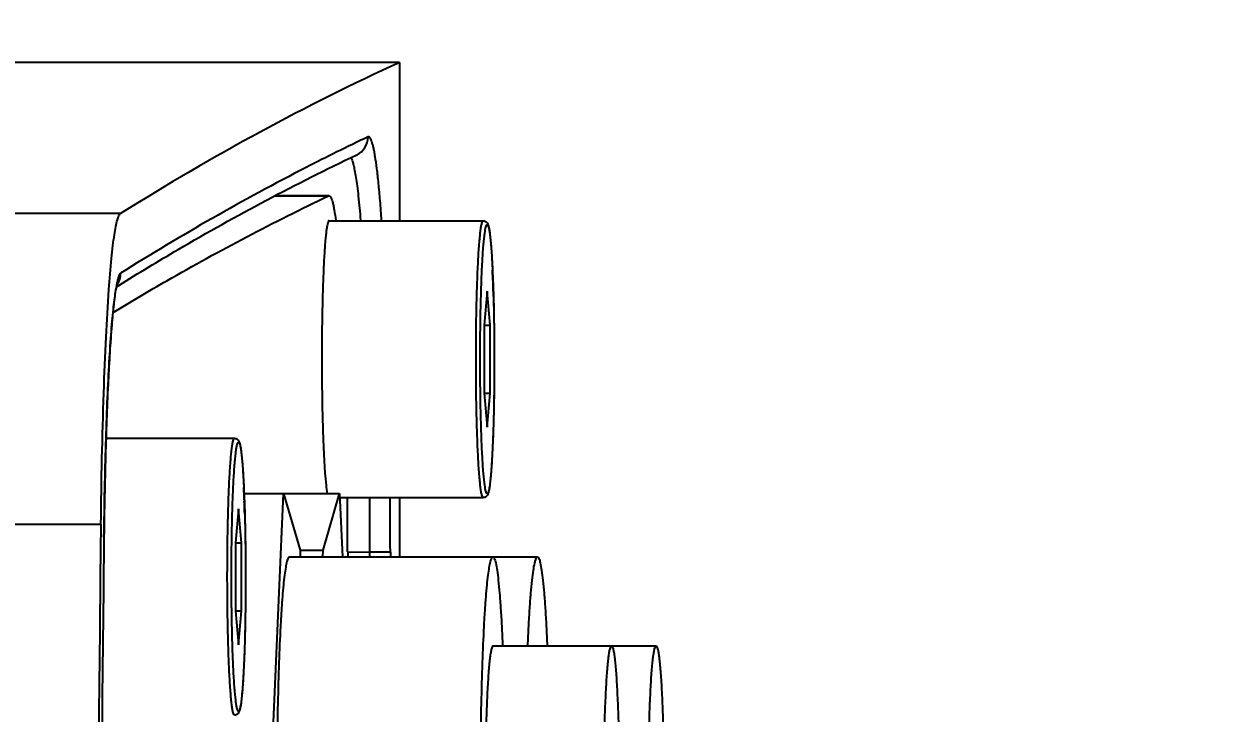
# Model space of a CAD drawing. Header units: millimetres. Extents: x 5828 to 6704, y 123 to 421.
# Drawn here: x 6614.649 to 6616.653, y 236.936 to 238.098 of the extents above; entities that cross this region are included whole.
import ezdxf

# ---------------------------------------------------------------- set-up
doc = ezdxf.new("R2010")
doc.units = ezdxf.units.MM
for name, color, linetype in [('外形图', 7, 'Continuous'), ('尺寸标注', 7, 'Continuous'), ('运动范围', 7, 'Continuous')]:
    doc.layers.add(name, color=color, linetype=linetype)
doc.styles.add('微软雅黑', font='msyh.ttc', dxfattribs={"height": 1.5})
doc.dimstyles.new('尺寸标注_1_15比例', dxfattribs={"dimtxt": 1.5, "dimasz": 1.25, "dimexe": 0.5, "dimexo": 0.4, "dimgap": 0.5, "dimtad": 1, "dimdec": 1, "dimlfac": 15, "dimdsep": 46, "dimtxsty": '微软雅黑', "dimcen": 0.09, "dimadec": 0, "dimazin": 0, "dimtp": 0.01, "dimtm": 0.01, "dimtfac": 1, "dimtdec": 1, "dimtofl": 0, "dimtmove": 0, "dimatfit": 3, "dimfxl": 1, "dimtolj": 1, "dimarcsym": 0})

# ---------------------------------------------------------------- blocks, each defined once
blk = doc.blocks.new('*D964')
at = {"layer": 'Defpoints', "color": 0}
for p in [(6599.8696, 245.0776), (6642.7754, 240.6831), (6560.7519, 234.3658), (6606.9481, 234.3718), (6651.9644, 234.3658)]:
    blk.add_point(p, dxfattribs=at)
at = {"layer": '尺寸标注', "color": 0, "lineweight": -2}
blk.add_arc((6606.914, 234.3658), 12.8206, 15.57922, 174.41148, dxfattribs=at)
at = {"layer": '尺寸标注', "color": 0}
for points in [[(6619.0604, 237.7629), (6619.4668, 237.8551), (6619.5402, 236.59)], [(6593.9463, 235.6245), (6594.3625, 235.6042), (6594.0935, 234.3658)]]:
    blk.add_solid(points, dxfattribs=at)
at = {"layer": '尺寸标注', "color": 0, "insert": (6607.3758, 248.4579), "char_height": 1.5, "attachment_point": 5, "rotation": 358.1233, "style": '微软雅黑'}
blk.add_mtext('\\A1;-\\A1;170%%d', dxfattribs=at)

msp = doc.modelspace()

# ---------------------------------------------------------------- linework, layer by layer
at = {"layer": '外形图'}
for p, q in [((6615.2814, 238.0325), (6612.6524, 238.0325)), ((6615.2814, 238.0325), (6615.2814, 237.7658)), ((6615.2091, 237.8769), (6615.2091, 237.8769)), ((6615.0709, 237.8077), (6615.1617, 237.8077)), ((6615.1625, 237.8078), (6615.0712, 237.8078)), ((6615.1617, 237.8077), (6615.1625, 237.8078)), ((6614.8114, 237.7779), (6612.6563, 237.7791)), ((6615.1625, 237.7658), (6615.4222, 237.7658)), ((6615.4377, 237.6833), (6615.4377, 237.6826)), ((6614.8048, 237.6546), (6614.8085, 237.6569)), ((6614.8048, 237.6544), (6614.8085, 237.6566)), ((6615.4288, 237.6471), (6615.4236, 237.5898)), ((6615.434, 237.5898), (6615.4288, 237.6471)), ((6615.4386, 237.6618), (6615.4386, 237.6605)), ((6615.4393, 237.6382), (6615.4393, 237.6377)), ((6615.4236, 237.5898), (6615.434, 237.5898)), ((6615.4236, 237.5898), (6615.4236, 237.4751)), ((6615.434, 237.4751), (6615.434, 237.5898)), ((6615.4236, 237.4751), (6615.434, 237.4751)), ((6615.4236, 237.4751), (6615.4288, 237.4178)), ((6615.4288, 237.4178), (6615.434, 237.4751)), ((6614.7871, 237.3991), (6615.0035, 237.3991)), ((6615.019, 237.3166), (6615.019, 237.316)), ((6615.0194, 237.3063), (6615.1801, 237.3063)), ((6615.0678, 236.895), (6615.086, 237.3063)), ((6615.086, 237.3063), (6615.1138, 237.2104)), ((6615.1524, 237.2104), (6615.1801, 237.3063)), ((6615.1801, 237.3063), (6615.1849, 237.1991)), ((6615.0199, 237.2952), (6615.0199, 237.2938)), ((6615.1804, 237.2991), (6615.4222, 237.2991)), ((6615.2814, 237.2991), (6615.2814, 237.1991)), ((6615.0101, 237.2805), (6615.0049, 237.2231)), ((6615.0153, 237.2231), (6615.0101, 237.2805)), ((6615.0206, 237.2716), (6615.0206, 237.271)), ((6612.6638, 237.2562), (6614.7785, 237.2545)), ((6614.7836, 237.2326), (6614.7836, 237.2329)), ((6615.0049, 237.2231), (6615.0153, 237.2231)), ((6615.0049, 237.2231), (6615.0049, 237.1085)), ((6615.0153, 237.1085), (6615.0153, 237.2231)), ((6615.1138, 237.2104), (6615.1524, 237.2104)), ((6615.1138, 237.2104), (6615.114, 237.1991)), ((6615.1522, 237.1991), (6615.1524, 237.2104)), ((6615.1939, 237.2078), (6615.1939, 237.1991)), ((6615.2312, 237.2073), (6615.1939, 237.2067)), ((6615.2657, 237.2073), (6615.2312, 237.2073)), ((6615.2312, 237.1991), (6615.2312, 237.2073)), ((6615.2657, 237.2073), (6615.2657, 237.1991)), ((6615.0956, 237.1991), (6615.5135, 237.1991)), ((6615.0049, 237.1085), (6615.0153, 237.1085)), ((6615.0049, 237.1085), (6615.0101, 237.0511)), ((6615.0101, 237.0511), (6615.0153, 237.1085)), ((6615.4384, 237.0491), (6615.7132, 237.0491))]:
    msp.add_line(p, q, dxfattribs=at)
for centre, radius, start, end in [((6615.1948, 237.907), 0.0333, 295.4527, 0.1029), ((6614.7783, 237.6773), 0.0333, 325.8154, 0.108), ((6613.3787, 237.5876), 2.0612, 2.0646, 2.643), ((6612.7671, 237.565), 2.6732, 1.5696, 2.0474), ((6612.96, 237.2209), 2.0612, 2.0646, 2.643), ((6612.3484, 237.1983), 2.6732, 1.5696, 2.0474), ((6603.8836, 237.2082), 11.3102, 359.99823, 0.46121), ((6602.8478, 237.2187), 12.3834, 359.94726, 0.3724), ((6601.9465, 237.2073), 13.3192, 359.99985, 0.39527), ((6869.0406, 234.3658), 254.2786, 179.349058, 180.650944), ((6867.1495, 234.3658), 252.3822, 179.349108, 180.650894), ((6867.1323, 234.3658), 252.365, 179.349137, 180.650872)]:
    msp.add_arc(centre, radius, start, end, dxfattribs=at)
msp.add_ellipse((6616.5336, -761.6821), major_axis=(0, 1000), ratio=0.052408, start_param=0.023895, end_param=0.032867, dxfattribs=at)
for points, knots in [([(6615.2281, 237.907), (6615.1931, 237.8904), (6615.051, 237.8201), (6614.9131, 237.7411), (6614.8116, 237.6773)], [0, 0, 0, 0, 0.244166, 1, 1, 1, 1]), ([(6615.2511, 237.7663), (6615.2503, 237.7774), (6615.2487, 237.7983), (6615.2461, 237.8274), (6615.2434, 237.8521), (6615.2409, 237.8699), (6615.2389, 237.8818), (6615.2374, 237.889), (6615.2359, 237.895), (6615.2344, 237.8998), (6615.2329, 237.9034), (6615.2315, 237.9058), (6615.2299, 237.9073), (6615.2286, 237.9072), (6615.2281, 237.907)], [0, 0, 0, 0, 0.230089, 0.431712, 0.603498, 0.744325, 0.802887, 0.853425, 0.895908, 0.9304, 0.957067, 0.976326, 0.989396, 1, 1, 1, 1]), ([(6614.8085, 237.6569), (6614.8416, 237.6775), (6614.972, 237.7564), (6615.1067, 237.8282), (6615.2091, 237.8769)], [0, 0, 0, 0, 0.256093, 1, 1, 1, 1]), ([(6615.199, 237.872), (6615.2, 237.8707), (6615.2016, 237.8669), (6615.2037, 237.8598), (6615.2058, 237.8502), (6615.2078, 237.8381), (6615.2099, 237.8236), (6615.2127, 237.7994), (6615.2145, 237.7801), (6615.2156, 237.7664)], [0, 0, 0, 0, 0.046115, 0.114583, 0.206017, 0.320418, 0.457513, 0.616866, 1, 1, 1, 1]), ([(6614.7988, 237.6111), (6614.8288, 237.6293), (6614.9472, 237.6994), (6615.0691, 237.7636), (6615.1617, 237.8077)], [0, 0, 0, 0, 0.255295, 1, 1, 1, 1]), ([(6615.1625, 237.8078), (6615.163, 237.8078), (6615.1643, 237.8071), (6615.1657, 237.8049), (6615.1671, 237.8016), (6615.1685, 237.797), (6615.1699, 237.7911), (6615.1719, 237.7807), (6615.1732, 237.7723), (6615.174, 237.7663)], [0, 0, 0, 0, 0.036515, 0.09222, 0.173636, 0.282628, 0.419772, 0.585169, 1, 1, 1, 1]), ([(6614.792, 237.6498), (6614.7932, 237.6673), (6614.7952, 237.692), (6614.7985, 237.7227), (6614.8009, 237.7407), (6614.8033, 237.7552), (6614.8058, 237.7661), (6614.808, 237.7729), (6614.8099, 237.7764), (6614.8109, 237.7775), (6614.8114, 237.7779)], [0, 0, 0, 0, 0.405018, 0.570294, 0.70956, 0.822163, 0.907727, 0.966342, 0.985986, 1, 1, 1, 1]), ([(6615.1625, 237.7658), (6615.162, 237.7658), (6615.161, 237.7643), (6615.1602, 237.7615), (6615.1591, 237.7567), (6615.1581, 237.7501), (6615.1571, 237.7418), (6615.1557, 237.7273), (6615.1542, 237.7054), (6615.1528, 237.6751), (6615.1516, 237.6401), (6615.1508, 237.6016), (6615.1503, 237.5609), (6615.1503, 237.5192), (6615.1507, 237.4657), (6615.1518, 237.4154), (6615.1537, 237.37), (6615.1553, 237.3431), (6615.1571, 237.3224), (6615.1586, 237.3108), (6615.1595, 237.3062)], [0, 0, 0, 0, 0.003163, 0.009792, 0.020315, 0.034742, 0.052992, 0.074932, 0.129169, 0.195728, 0.272458, 0.35687, 0.446219, 0.537596, 0.628028, 0.794407, 0.864949, 0.92391, 0.969397, 1, 1, 1, 1]), ([(6615.4222, 237.2991), (6615.4216, 237.2991), (6615.4205, 237.301), (6615.4196, 237.3042), (6615.4184, 237.3099), (6615.4174, 237.3176), (6615.4163, 237.3273), (6615.4149, 237.3442), (6615.4133, 237.3696), (6615.4119, 237.4045), (6615.4108, 237.4443), (6615.4101, 237.4875), (6615.4099, 237.5325), (6615.4101, 237.5774), (6615.4108, 237.6206), (6615.4119, 237.6605), (6615.4133, 237.6954), (6615.4149, 237.7208), (6615.4163, 237.7376), (6615.4174, 237.7474), (6615.4184, 237.755), (6615.4196, 237.7607), (6615.4205, 237.764), (6615.4216, 237.7658), (6615.4222, 237.7658)], [0, 0, 0, 0, 0.003501, 0.011098, 0.023219, 0.039844, 0.060848, 0.086047, 0.148051, 0.22352, 0.309577, 0.402928, 0.5, 0.597072, 0.690423, 0.77648, 0.851949, 0.913953, 0.939152, 0.960156, 0.976781, 0.988902, 0.996499, 1, 1, 1, 1]), ([(6615.4288, 237.3058), (6615.4283, 237.3058), (6615.4272, 237.3076), (6615.4263, 237.3107), (6615.4252, 237.3163), (6615.4242, 237.3237), (6615.4231, 237.3332), (6615.4217, 237.3496), (6615.4202, 237.3742), (6615.4188, 237.4081), (6615.4178, 237.4468), (6615.4171, 237.4888), (6615.4169, 237.5325), (6615.4171, 237.5761), (6615.4178, 237.6181), (6615.4188, 237.6568), (6615.4202, 237.6907), (6615.4217, 237.7154), (6615.4231, 237.7317), (6615.4242, 237.7412), (6615.4252, 237.7487), (6615.4263, 237.7542), (6615.4272, 237.7574), (6615.4283, 237.7591), (6615.4288, 237.7591)], [0, 0, 0, 0, 0.003501, 0.011098, 0.023218, 0.039843, 0.060847, 0.086046, 0.14805, 0.223519, 0.309576, 0.402928, 0.5, 0.597072, 0.690424, 0.776481, 0.85195, 0.913954, 0.939153, 0.960157, 0.976782, 0.988902, 0.996499, 1, 1, 1, 1]), ([(6615.4222, 237.7658), (6615.4239, 237.7658), (6615.4268, 237.7647), (6615.429, 237.7618), (6615.4301, 237.7593), (6615.4312, 237.7558), (6615.4323, 237.7504), (6615.4339, 237.7389), (6615.4356, 237.7199), (6615.437, 237.6978), (6615.438, 237.6769), (6615.439, 237.6522), (6615.4403, 237.6039), (6615.441, 237.5325), (6615.4403, 237.461), (6615.439, 237.4127), (6615.438, 237.3881), (6615.437, 237.3671), (6615.4356, 237.3451), (6615.4339, 237.326), (6615.4323, 237.3145), (6615.4312, 237.3092), (6615.4301, 237.3057), (6615.429, 237.3032), (6615.4268, 237.3002), (6615.4239, 237.2991), (6615.4222, 237.2991)], [0, 0, 0, 0, 0.010741, 0.0176, 0.022812, 0.028048, 0.040604, 0.056894, 0.101409, 0.160989, 0.195817, 0.233582, 0.316451, 0.499999, 0.683548, 0.766417, 0.804182, 0.83901, 0.898591, 0.943106, 0.959396, 0.971952, 0.977188, 0.9824, 0.989259, 1, 1, 1, 1]), ([(6615.4288, 237.7591), (6615.4294, 237.7591), (6615.4306, 237.757), (6615.4315, 237.7535), (6615.4327, 237.7471), (6615.4338, 237.7386), (6615.4349, 237.7277), (6615.4359, 237.7147), (6615.4369, 237.6996), (6615.4374, 237.689), (6615.4377, 237.6833)], [0, 0, 0, 0, 0.023024, 0.07443, 0.156734, 0.269614, 0.412031, 0.582507, 0.779211, 1, 1, 1, 1]), ([(6614.8116, 237.6773), (6614.8109, 237.6769), (6614.8097, 237.6752), (6614.8082, 237.6718), (6614.8067, 237.6669), (6614.8059, 237.663), (6614.8054, 237.6609)], [0, 0, 0, 0, 0.131225, 0.337845, 0.626778, 1, 1, 1, 1]), ([(6614.7785, 237.2546), (6614.7793, 237.3283), (6614.7814, 237.4336), (6614.7867, 237.5653), (6614.7901, 237.6233), (6614.792, 237.6498)], [0, 0, 0, 0, 0.559407, 0.798549, 1, 1, 1, 1]), ([(6614.7836, 237.2326), (6614.784, 237.2595), (6614.7848, 237.3118), (6614.7866, 237.3874), (6614.789, 237.4567), (6614.7919, 237.5183), (6614.7947, 237.564), (6614.7973, 237.5955), (6614.7992, 237.615), (6614.8011, 237.6315), (6614.8029, 237.6446), (6614.8046, 237.6538), (6614.8058, 237.6586), (6614.8063, 237.6602)], [0, 0, 0, 0, 0.188302, 0.366045, 0.529223, 0.674106, 0.797274, 0.849718, 0.895547, 0.93433, 0.965507, 0.988139, 1, 1, 1, 1]), ([(6614.8031, 237.6483), (6614.8017, 237.6392), (6614.7991, 237.618), (6614.7944, 237.5652), (6614.7897, 237.4816), (6614.7857, 237.3642), (6614.7841, 237.2785), (6614.7836, 237.2329)], [0, 0, 0, 0, 0.066781, 0.153669, 0.382151, 0.670609, 1, 1, 1, 1]), ([(6614.8054, 237.6609), (6614.8052, 237.6599), (6614.8044, 237.6558), (6614.8037, 237.6516), (6614.8031, 237.6483)], [0, 0, 0, 0, 0.225463, 1, 1, 1, 1]), ([(6615.4393, 237.6377), (6615.4398, 237.6196), (6615.4405, 237.5822), (6615.4408, 237.5257), (6615.4404, 237.4696), (6615.4394, 237.4249), (6615.4382, 237.3921), (6615.4372, 237.3706), (6615.436, 237.3519), (6615.4348, 237.3361), (6615.4335, 237.3235), (6615.4322, 237.3144), (6615.4309, 237.3089), (6615.4298, 237.3064), (6615.4291, 237.3058), (6615.4288, 237.3058)], [0, 0, 0, 0, 0.163428, 0.336823, 0.508856, 0.668286, 0.739971, 0.804709, 0.861443, 0.909256, 0.947385, 0.975255, 0.992547, 0.997321, 1, 1, 1, 1]), ([(6615.0035, 236.9325), (6615.0029, 236.9325), (6615.0018, 236.9343), (6615.0009, 236.9375), (6614.9997, 236.9432), (6614.9987, 236.9509), (6614.9976, 236.9607), (6614.9962, 236.9775), (6614.9946, 237.0029), (6614.9932, 237.0378), (6614.9921, 237.0776), (6614.9914, 237.1209), (6614.9912, 237.1658), (6614.9914, 237.2107), (6614.9921, 237.254), (6614.9932, 237.2938), (6614.9946, 237.3287), (6614.9962, 237.3541), (6614.9976, 237.3709), (6614.9987, 237.3807), (6614.9997, 237.3884), (6615.0009, 237.3941), (6615.0018, 237.3973), (6615.0029, 237.3991), (6615.0035, 237.3991)], [0, 0, 0, 0, 0.003501, 0.011098, 0.023219, 0.039844, 0.060848, 0.086047, 0.148051, 0.22352, 0.309577, 0.402928, 0.5, 0.597072, 0.690423, 0.77648, 0.851949, 0.913953, 0.939152, 0.960156, 0.976781, 0.988902, 0.996499, 1, 1, 1, 1]), ([(6615.0101, 236.9391), (6615.0096, 236.9391), (6615.0085, 236.9409), (6615.0076, 236.9441), (6615.0065, 236.9496), (6615.0055, 236.957), (6615.0044, 236.9665), (6615.003, 236.9829), (6615.0015, 237.0076), (6615.0001, 237.0415), (6614.9991, 237.0802), (6614.9984, 237.1221), (6614.9982, 237.1658), (6614.9984, 237.2095), (6614.9991, 237.2514), (6615.0001, 237.2901), (6615.0015, 237.324), (6615.003, 237.3487), (6615.0044, 237.3651), (6615.0055, 237.3746), (6615.0065, 237.382), (6615.0076, 237.3875), (6615.0085, 237.3907), (6615.0096, 237.3925), (6615.0101, 237.3925)], [0, 0, 0, 0, 0.003501, 0.011098, 0.023218, 0.039843, 0.060847, 0.086046, 0.14805, 0.223519, 0.309576, 0.402928, 0.5, 0.597072, 0.690424, 0.776481, 0.85195, 0.913954, 0.939153, 0.960157, 0.976782, 0.988902, 0.996499, 1, 1, 1, 1]), ([(6615.0035, 237.3991), (6615.0052, 237.3991), (6615.0081, 237.398), (6615.0103, 237.3951), (6615.0114, 237.3926), (6615.0125, 237.3891), (6615.0136, 237.3838), (6615.0152, 237.3722), (6615.017, 237.3532), (6615.0183, 237.3312), (6615.0193, 237.3102), (6615.0203, 237.2855), (6615.0216, 237.2373), (6615.0223, 237.1658), (6615.0216, 237.0943), (6615.0203, 237.0461), (6615.0193, 237.0214), (6615.0183, 237.0004), (6615.017, 236.9784), (6615.0152, 236.9594), (6615.0136, 236.9478), (6615.0125, 236.9425), (6615.0114, 236.939), (6615.0103, 236.9365), (6615.0081, 236.9336), (6615.0052, 236.9325), (6615.0035, 236.9325)], [0, 0, 0, 0, 0.010741, 0.0176, 0.022812, 0.028048, 0.040604, 0.056894, 0.101409, 0.160989, 0.195817, 0.233582, 0.316451, 0.499999, 0.683548, 0.766417, 0.804182, 0.83901, 0.898591, 0.943106, 0.959396, 0.971952, 0.977188, 0.9824, 0.989259, 1, 1, 1, 1]), ([(6615.0101, 237.3925), (6615.0107, 237.3925), (6615.0119, 237.3904), (6615.0128, 237.3868), (6615.014, 237.3804), (6615.0151, 237.3719), (6615.0162, 237.361), (6615.0172, 237.348), (6615.0182, 237.333), (6615.0187, 237.3223), (6615.019, 237.3166)], [0, 0, 0, 0, 0.023024, 0.07443, 0.156734, 0.269614, 0.412031, 0.582507, 0.779211, 1, 1, 1, 1]), ([(6615.0206, 237.271), (6615.0211, 237.2529), (6615.0218, 237.2155), (6615.0221, 237.159), (6615.0217, 237.103), (6615.0207, 237.0582), (6615.0195, 237.0254), (6615.0185, 237.004), (6615.0174, 236.9852), (6615.0161, 236.9694), (6615.0148, 236.9568), (6615.0135, 236.9477), (6615.0122, 236.9422), (6615.0112, 236.9398), (6615.0104, 236.9391), (6615.0101, 236.9391)], [0, 0, 0, 0, 0.163428, 0.336823, 0.508856, 0.668286, 0.739971, 0.804709, 0.861443, 0.909256, 0.947385, 0.975255, 0.992547, 0.997321, 1, 1, 1, 1]), ([(6615.0956, 237.1991), (6615.0946, 237.1991), (6615.0934, 237.1972), (6615.0924, 237.1946), (6615.0909, 237.1894), (6615.0892, 237.1808), (6615.0873, 237.1675), (6615.0855, 237.1508), (6615.0838, 237.1307), (6615.0822, 237.1074), (6615.0801, 237.0706), (6615.0779, 237.0185), (6615.076, 236.9503), (6615.0749, 236.8762), (6615.0745, 236.7991), (6615.0749, 236.7221), (6615.076, 236.648), (6615.0779, 236.5797), (6615.0801, 236.5277), (6615.0822, 236.4909), (6615.0838, 236.4676), (6615.0855, 236.4475), (6615.0873, 236.4307), (6615.0892, 236.4175), (6615.0909, 236.4089), (6615.0924, 236.4037), (6615.0934, 236.4011), (6615.0946, 236.3991), (6615.0956, 236.3991)], [0, 0, 0, 0, 0.003501, 0.006748, 0.011109, 0.023229, 0.039854, 0.060858, 0.086056, 0.115215, 0.14806, 0.223527, 0.309581, 0.402931, 0.5, 0.597069, 0.690419, 0.776473, 0.85194, 0.884785, 0.913944, 0.939142, 0.960146, 0.976771, 0.988891, 0.993252, 0.996499, 1, 1, 1, 1]), ([(6615.4384, 236.3991), (6615.4375, 236.3991), (6615.4363, 236.4011), (6615.4352, 236.4037), (6615.4337, 236.4089), (6615.4321, 236.4175), (6615.4302, 236.4307), (6615.4284, 236.4475), (6615.4267, 236.4676), (6615.425, 236.4909), (6615.4229, 236.5277), (6615.4208, 236.5797), (6615.4189, 236.648), (6615.4178, 236.7221), (6615.4174, 236.7991), (6615.4178, 236.8762), (6615.4189, 236.9503), (6615.4208, 237.0185), (6615.4229, 237.0706), (6615.425, 237.1074), (6615.4267, 237.1307), (6615.4284, 237.1508), (6615.4302, 237.1675), (6615.4321, 237.1808), (6615.4337, 237.1894), (6615.4352, 237.1946), (6615.4363, 237.1972), (6615.4375, 237.1991), (6615.4384, 237.1991)], [0, 0, 0, 0, 0.003501, 0.006748, 0.011109, 0.023229, 0.039854, 0.060858, 0.086056, 0.115215, 0.14806, 0.223527, 0.309581, 0.40293, 0.5, 0.597069, 0.690418, 0.776473, 0.85194, 0.884785, 0.913944, 0.939142, 0.960146, 0.976771, 0.988891, 0.993252, 0.996499, 1, 1, 1, 1]), ([(6615.4384, 237.1991), (6615.4389, 237.1991), (6615.44, 237.1984), (6615.4416, 237.195), (6615.4436, 237.1876), (6615.4457, 237.1753), (6615.4477, 237.1583), (6615.4497, 237.1368), (6615.4516, 237.1111), (6615.4533, 237.0816), (6615.4543, 237.0606), (6615.4548, 237.0495)], [0, 0, 0, 0, 0.008746, 0.023297, 0.074814, 0.157502, 0.270864, 0.413674, 0.584241, 0.780489, 1, 1, 1, 1]), ([(6615.4971, 237.0495), (6615.4976, 237.0606), (6615.4986, 237.0816), (6615.5003, 237.1111), (6615.5022, 237.1368), (6615.5041, 237.1583), (6615.5062, 237.1753), (6615.5083, 237.1876), (6615.5103, 237.195), (6615.5119, 237.1984), (6615.513, 237.1991), (6615.5135, 237.1991)], [0, 0, 0, 0, 0.219511, 0.415759, 0.586326, 0.729136, 0.842497, 0.925186, 0.976702, 0.991254, 1, 1, 1, 1]), ([(6615.5135, 237.1991), (6615.5139, 237.1991), (6615.515, 237.1984), (6615.5167, 237.195), (6615.5186, 237.1876), (6615.5207, 237.1753), (6615.5228, 237.1583), (6615.5247, 237.1368), (6615.5266, 237.1111), (6615.5283, 237.0816), (6615.5293, 237.0606), (6615.5298, 237.0495)], [0, 0, 0, 0, 0.008746, 0.023297, 0.074814, 0.157502, 0.270864, 0.413674, 0.584241, 0.780489, 1, 1, 1, 1]), ([(6615.4384, 237.0491), (6615.4379, 237.0491), (6615.4366, 237.0472), (6615.4357, 237.0437), (6615.4344, 237.0376), (6615.4333, 237.0294), (6615.4322, 237.0189), (6615.4311, 237.0063), (6615.4301, 236.9918), (6615.4288, 236.9688), (6615.4274, 236.9363), (6615.4262, 236.8936), (6615.4255, 236.8473), (6615.4253, 236.7991), (6615.4255, 236.751), (6615.4262, 236.7047), (6615.4274, 236.662), (6615.4288, 236.6295), (6615.4301, 236.6065), (6615.4311, 236.5919), (6615.4322, 236.5794), (6615.4333, 236.5689), (6615.4344, 236.5607), (6615.4357, 236.5546), (6615.4366, 236.5511), (6615.4379, 236.5491), (6615.4384, 236.5491)], [0, 0, 0, 0, 0.003501, 0.011099, 0.023219, 0.039844, 0.060848, 0.086047, 0.115206, 0.148053, 0.223521, 0.309577, 0.402929, 0.5, 0.597072, 0.690423, 0.776479, 0.851948, 0.884794, 0.913953, 0.939152, 0.960156, 0.976781, 0.988902, 0.996499, 1, 1, 1, 1]), ([(6615.6382, 236.5491), (6615.6376, 236.5491), (6615.6364, 236.5511), (6615.6354, 236.5546), (6615.6341, 236.5607), (6615.633, 236.5689), (6615.6319, 236.5794), (6615.6308, 236.5919), (6615.6298, 236.6065), (6615.6285, 236.6295), (6615.6271, 236.662), (6615.626, 236.7047), (6615.6252, 236.751), (6615.625, 236.7991), (6615.6252, 236.8473), (6615.626, 236.8936), (6615.6271, 236.9363), (6615.6285, 236.9688), (6615.6298, 236.9918), (6615.6308, 237.0063), (6615.6319, 237.0189), (6615.633, 237.0294), (6615.6341, 237.0376), (6615.6354, 237.0437), (6615.6364, 237.0472), (6615.6376, 237.0491), (6615.6382, 237.0491)], [0, 0, 0, 0, 0.003501, 0.011098, 0.023219, 0.039844, 0.060848, 0.086047, 0.115206, 0.148052, 0.223521, 0.309577, 0.402928, 0.5, 0.597071, 0.690423, 0.776479, 0.851947, 0.884793, 0.913953, 0.939152, 0.960156, 0.976781, 0.988901, 0.996499, 1, 1, 1, 1]), ([(6615.6382, 237.0491), (6615.6387, 237.0491), (6615.64, 237.0472), (6615.6409, 237.0437), (6615.6422, 237.0376), (6615.6433, 237.0294), (6615.6444, 237.0189), (6615.6455, 237.0063), (6615.6465, 236.9918), (6615.6478, 236.9688), (6615.6492, 236.9363), (6615.6504, 236.8936), (6615.6511, 236.8473), (6615.6513, 236.7991), (6615.6511, 236.751), (6615.6504, 236.7047), (6615.6492, 236.662), (6615.6478, 236.6295), (6615.6465, 236.6065), (6615.6455, 236.5919), (6615.6444, 236.5794), (6615.6433, 236.5689), (6615.6422, 236.5607), (6615.6409, 236.5546), (6615.64, 236.5511), (6615.6387, 236.5491), (6615.6382, 236.5491)], [0, 0, 0, 0, 0.003501, 0.011098, 0.023219, 0.039844, 0.060848, 0.086047, 0.115206, 0.148052, 0.223521, 0.309577, 0.402928, 0.5, 0.597071, 0.690423, 0.776479, 0.851947, 0.884793, 0.913953, 0.939152, 0.960156, 0.976781, 0.988901, 0.996499, 1, 1, 1, 1]), ([(6615.7132, 236.5491), (6615.7126, 236.5491), (6615.7114, 236.5511), (6615.7104, 236.5546), (6615.7092, 236.5607), (6615.708, 236.5689), (6615.7069, 236.5794), (6615.7058, 236.5919), (6615.7048, 236.6065), (6615.7035, 236.6295), (6615.7021, 236.662), (6615.701, 236.7047), (6615.7003, 236.751), (6615.7, 236.7991), (6615.7003, 236.8473), (6615.701, 236.8936), (6615.7021, 236.9363), (6615.7035, 236.9688), (6615.7048, 236.9918), (6615.7058, 237.0063), (6615.7069, 237.0189), (6615.708, 237.0294), (6615.7092, 237.0376), (6615.7104, 237.0437), (6615.7114, 237.0472), (6615.7126, 237.0491), (6615.7132, 237.0491)], [0, 0, 0, 0, 0.003501, 0.011098, 0.023219, 0.039844, 0.060848, 0.086047, 0.115206, 0.148052, 0.223521, 0.309577, 0.402928, 0.5, 0.597071, 0.690423, 0.776479, 0.851947, 0.884793, 0.913953, 0.939152, 0.960156, 0.976781, 0.988901, 0.996499, 1, 1, 1, 1]), ([(6615.7132, 237.0491), (6615.7138, 237.0491), (6615.715, 237.0472), (6615.7159, 237.0437), (6615.7172, 237.0376), (6615.7183, 237.0294), (6615.7195, 237.0189), (6615.7205, 237.0063), (6615.7215, 236.9918), (6615.7229, 236.9688), (6615.7242, 236.9363), (6615.7254, 236.8936), (6615.7261, 236.8473), (6615.7263, 236.7991), (6615.7261, 236.751), (6615.7254, 236.7047), (6615.7242, 236.662), (6615.7229, 236.6295), (6615.7215, 236.6065), (6615.7205, 236.5919), (6615.7195, 236.5794), (6615.7183, 236.5689), (6615.7172, 236.5607), (6615.7159, 236.5546), (6615.715, 236.5511), (6615.7138, 236.5491), (6615.7132, 236.5491)], [0, 0, 0, 0, 0.003501, 0.011098, 0.023219, 0.039844, 0.060848, 0.086047, 0.115206, 0.148052, 0.223521, 0.309577, 0.402928, 0.5, 0.597071, 0.690423, 0.776479, 0.851947, 0.884793, 0.913953, 0.939152, 0.960156, 0.976781, 0.988901, 0.996499, 1, 1, 1, 1])]:
    msp.add_open_spline(points, degree=3, knots=knots, dxfattribs=at)
at = {"layer": '运动范围', "color": 0}
msp.add_arc((6606.9481, 234.3658), 36.38, 10, 350, dxfattribs=at)

# ---------------------------------------------------------------- dimensions: what is measured, and where the dimension line sits
at = {"layer": '尺寸标注'}
dim = msp.add_angular_dim_2l(base=(6599.8696, 245.0776), line1=((6560.7519, 234.3658), (6651.9644, 234.3658)), line2=((6642.7754, 240.6831), (6606.9481, 234.3718)), text='\\A1;-<>', dimstyle='尺寸标注_1_15比例', override={"dimtxsty": '微软雅黑'}, dxfattribs=at)
dim.commit()
dim.dimension.update_dxf_attribs({"geometry": '*D964', "text_midpoint": (6607.3339, 247.1795), "dimtype": 162})

doc.saveas('drawing.dxf')
